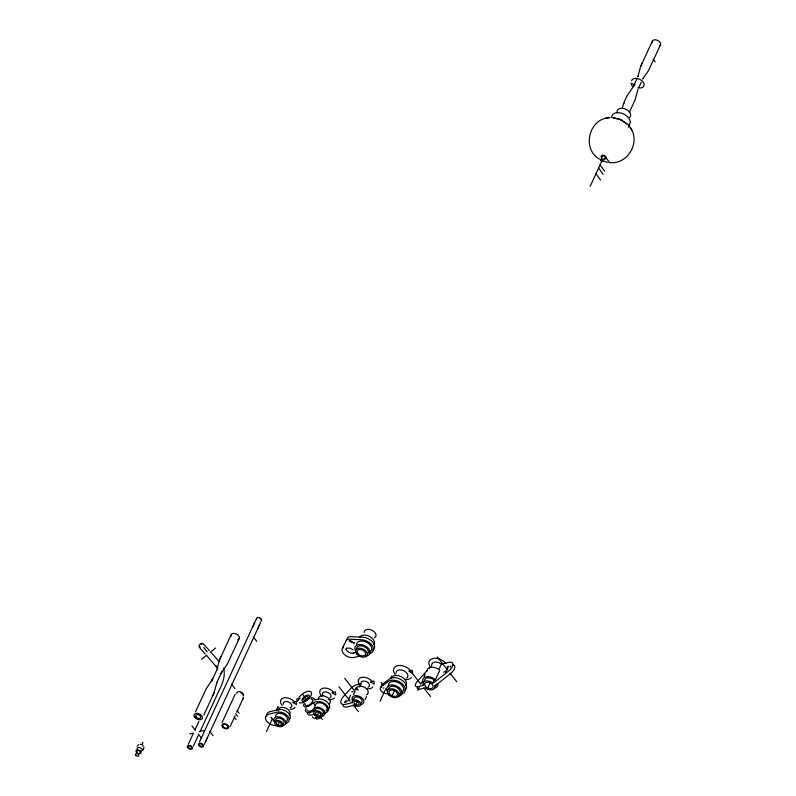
<?xml version="1.0" encoding="UTF-8"?>
<svg xmlns="http://www.w3.org/2000/svg" width="796" height="796" viewBox="0 0 796 796"><rect width="100%" height="100%" fill="white"/><g stroke="black" fill="none" stroke-linecap="round" stroke-linejoin="round"><path stroke-width="1.19" d="M314.669 707.913L314.748 707.037M230.939 635.089L219.268 660.541L216.611 670.481L216.89 669.844L211.676 681.167L212.701 678.839L206.074 689.018L195.488 711.823M638.024 89.052L635.108 99.769L629.288 112.395M203.895 714.937L214.114 692.639L216.781 682.689L216.502 683.336L221.716 672.013L220.84 674.023M652.193 41.432L640.511 66.884L637.855 76.834L638.133 76.187M314.947 706.152L315.236 705.296L313.067 702.54A6.308 3.035 -38.1 0 1 306.082 706.977A6.308 3.035 -38.1 0 1 304.211 703.316M219.268 660.541L220.999 656.561M212.383 696.609L214.114 692.639M642.253 62.914L640.511 66.884M353.762 643.656L353.842 642.899M642.959 78.376L642.67 79.013L648.551 70.516L660.59 44.576M628.82 125.937L628.323 127.061L629.546 124.375M242.571 699.694L243.476 697.674L236.71 712.34M137.121 746.35L138.454 744.738M188.294 744.29L193.1 733.882M195.02 729.713L198.871 721.385M239.347 638.213L227.308 664.163L221.437 672.66M193.338 746.16L198.144 735.753M200.065 731.594L217.388 694.112C221.109 686.082 226.253 677.217 223.487 668.083M199.458 742.021L256.591 618.383M257.605 629.009L259.466 624.979M204.333 744.29L260.61 622.492M222.064 722.599L235.148 694.281M235.079 715.873L230.034 726.678M266.481 731.524L272.292 718.947M276.172 710.559L278.103 706.36M277.346 726.728L279.774 721.484M309.674 713.345L310.649 711.246M306.072 708.321A8.109 3.9 -38.1 0 0 309.753 712.44L313.455 711.534L314.102 710.141M316.609 717.106L319.027 711.863M624.243 101.838L626.999 95.888L633.198 86.873M347.723 701.326L350.628 695.037M634.611 83.719L637.079 78.376M355.414 688.709L354.449 690.809L344.698 678.381M353.583 694.55L355.036 691.406M360.966 703.017A4.507 2.876 24.8 0 0 359.185 697.515A4.507 2.876 24.8 0 0 353.762 699.634L352.27 700.002L352.757 698.948M590.174 186.304L602.482 159.668M360.588 684.849L361.085 683.774L356.2 684.968A6.308 3.035 -38.1 0 0 350.668 688.51L343.772 696.132A9.393 4.517 -38.1 0 0 345.673 704.291L352.369 702.649L352.827 701.644M359.603 686.988L360.1 685.913M638.8 87.5L641.268 82.167M355.096 706.271L357.523 701.027M365.105 699.644L366.558 696.5M380.1 701.196L385.911 688.61L387.304 690.391M390.756 678.122L391.722 676.033M392.07 695.813L394.488 690.57M424.039 676.7L425.134 674.341M417.89 690.401L419.343 687.256M421.761 682.013L420.795 684.112L411.044 671.685M427.512 670.093L416.835 682.072A5.403 2.597 -38.1 0 0 418.059 686.63L423.273 685.356L423.97 683.844M427.472 688.61L430.377 682.321M423.273 685.356A6.308 4.03 24.8 0 1 425.512 681.058A6.308 4.03 24.8 0 1 432.686 683.048L434.079 680.033L435.462 679.694L439.82 670.252A8.109 5.174 24.8 0 0 431.581 667.237A8.109 5.174 24.8 0 0 427.004 671.058M439.173 668.988L441.402 664.172L448.715 662.381A8.109 3.9 -38.1 0 1 452.914 664.511A8.109 3.9 -38.1 0 1 448.536 671.088L434.924 681.893A2.706 1.303 -38.1 0 1 432.994 682.968L432.686 683.048M445.561 672.461L448.466 666.172M252.581 627.059L254.73 622.402M205.338 742.121L207.487 737.464M383.175 688.092L383.941 687.873M346.041 700.152L345.165 702.54L344.608 701.863L346.578 701.793M349.006 641.128L349.772 640.72M143.161 750.051L143.996 747.285M354.2 652.7L353.344 653.198L354.13 652.899C351.076 654.053 347.146 652.242 346.021 649.188C345.703 650.024 347.006 647.377 346.419 648.272L349.822 648.093L353.175 649.894M201.537 659.357L206.791 655.118M210.293 652.282L215.547 648.034M633.924 85.48L635.099 84.784L630.91 83.192L632.342 86.406L633.725 85.6A6.706 4.279 24.8 0 0 634.074 85.888M142.942 743.116L142.564 742.489L142.544 743.046M353.106 691.654L351.673 691.744M353.971 642.641L351.663 642.491L349.524 640.591M610.184 117.639C589.11 117.748 581.15 148.912 599.507 159.13M360.668 655.844L354.071 657.456A8.109 5.174 24.8 0 1 344.966 654.989A8.109 5.174 24.8 0 1 342.509 648.123L347.454 638.044A5.403 3.453 24.8 0 1 350.429 636.611L362.478 637.218A9.91 6.328 24.8 0 1 372.886 642.302A9.91 6.328 24.8 0 1 372.896 650.123M410.258 670.71L408.766 671.078L412.626 673.336L412.268 670.222L410.517 670.65A9.91 6.328 24.8 0 0 397.413 665.715A9.91 6.328 24.8 0 0 395.204 674.52M298.719 698.56L300.211 698.192L297.207 701.346L296.719 699.047L298.46 698.619A8.109 3.9 -38.1 0 1 308.43 691.236A8.109 3.9 -38.1 0 1 309.783 697.565A8.109 3.9 -38.1 0 1 299.346 702.749M371.891 681.515L370.399 681.883L374.259 684.142L373.891 681.018L372.15 681.456A8.109 5.174 24.8 0 0 361.195 677.476A8.109 5.174 24.8 0 0 359.951 685.008M294.142 701.972L292.649 702.341L296.51 704.599L296.152 701.485L294.401 701.913A8.109 5.174 24.8 0 0 283.456 697.933A8.109 5.174 24.8 0 0 282.212 705.465M333.395 692.351L331.912 692.719L335.763 694.978L335.405 691.863L333.653 692.291A8.109 5.174 24.8 0 0 322.489 688.381A8.109 5.174 24.8 0 0 321.833 696.231M313.067 702.54L316.44 701.714A8.109 5.174 24.8 0 1 327.126 705.763A8.109 5.174 24.8 0 1 325.216 712.898L324.091 713.176M189.836 733.922L193.329 733.066M199.159 731.643L203.826 730.499M314.161 714.32L311.704 714.927A8.109 3.9 -38.1 0 1 307.495 712.838M607.537 117.997L608.751 117.768M605.975 118.296L607.318 118.047M613.408 117.977L620.95 119.698L627.915 124.703M450.118 666.58L450.566 666.61M389.204 693.853L386.906 693.734A5.403 3.453 24.8 0 1 381.175 690.948A5.403 3.453 24.8 0 1 381.234 686.659L388.488 681.376A9.91 6.328 24.8 0 1 403.114 684.659A9.91 6.328 24.8 0 1 400.468 694.251M612.631 117.639L619.596 119.121L626.78 123.778M609.03 162.493C627.805 165.528 641.695 141.021 629.427 126.474M350.608 640.73L353.762 642.71M607.617 162.284L604.831 161.598M620.95 119.698L622.263 120.355M204.652 645.297L209.418 650.63M211.318 652.76L218.94 661.287M200.453 648.69L205.219 654.023M207.119 656.153L217.815 668.431L217.437 667.645M437.273 656.889L447.014 669.317M450.009 673.147L456.755 681.744M423.79 687.933L430.536 696.54M381.045 682.401L383.125 685.058M356.041 687.475L358.13 690.132M338.947 686.809L350.19 701.147M353.185 704.967L358.429 711.664M302.838 694.629L306.589 699.405M320.082 716.619L322.33 719.485M253.227 636.86L256.71 641.297M278.292 707.933L279.685 709.704M270.899 717.166L274.381 721.614M203.667 647.486L207.149 651.924M231.427 684.033L234.91 688.47M237.009 710.599L239.099 713.266M235.556 713.743L237.646 716.41M234.104 716.888L236.183 719.554M209.627 731.216L213.109 735.653M191.955 726.002L195.438 730.439M198.214 733.982L201.696 738.429M653.168 59.183L655.118 61.869M606.363 158.175L608.96 161.767M600.065 164.911L604.602 171.2M598.612 168.055L603.149 174.344M595.995 173.717L600.532 180.005M624.402 103.112L623.855 102.684L622.502 107.221M630.313 127.718L631.676 130.086M353.683 642.511L353.931 643.128M334.31 697.903A8.109 5.174 24.8 0 1 328.877 699.575M295.047 707.525A8.109 5.174 24.8 0 1 290.162 709.236M372.797 687.067A8.109 5.174 24.8 0 1 367.374 688.739M447.442 666.421A9.91 6.328 24.8 0 1 443.581 672.172M430.646 667.366A9.91 6.328 24.8 0 1 432.755 658.531A9.91 6.328 24.8 0 1 445.879 663.406M313.455 711.534A6.308 4.03 24.8 0 1 317.315 707.137A6.308 4.03 24.8 0 1 324.828 711.803A6.308 4.03 24.8 0 1 320.878 716.151M313.654 709.594A6.308 3.035 -38.1 0 1 307.077 709.853M327.435 710.012A8.109 5.174 24.8 0 0 327.862 702.749A8.109 5.174 24.8 0 0 317.604 699.196L314.231 700.022A6.308 3.035 -38.1 0 0 310.947 698.032M315.236 705.296A6.308 4.03 24.8 0 1 323.226 703.763A6.308 4.03 24.8 0 1 326.101 710.878M318.181 716.967A6.308 3.035 -38.1 0 1 312.44 716.689M318.45 699.405A6.308 4.03 24.8 0 1 325.733 696.52A6.308 4.03 24.8 0 1 329.295 703.953M311.047 699.177A4.507 2.169 -38.1 0 1 312.35 701.793A4.507 2.169 -38.1 0 1 307.704 705.525A4.507 2.169 -38.1 0 1 305.256 703.833M314.868 710.619A4.507 2.876 24.8 0 1 320.34 709.027A4.507 2.876 24.8 0 1 322.669 714.221M322.927 714.937A4.507 2.169 -38.1 0 1 318.649 718.718A4.507 2.169 -38.1 0 1 315.644 717.733M322.877 695.336A4.507 2.876 24.8 0 1 324.589 691.933A4.507 2.876 24.8 0 1 330.131 694.062A4.507 2.876 24.8 0 1 329.803 697.992M283.366 704.321A4.507 2.876 24.8 0 1 286.062 701.485A4.507 2.876 24.8 0 1 291.306 704.261A4.507 2.876 24.8 0 1 289.963 707.813M285.873 723.355A8.109 5.174 24.8 0 0 287.784 716.221A8.109 5.174 24.8 0 0 277.108 712.171L268.71 714.231A8.109 5.174 24.8 0 0 266.481 720.927A8.109 5.174 24.8 0 0 276.461 725.584M289.346 719.604A8.109 5.174 24.8 0 0 287.814 712.49A8.109 5.174 24.8 0 0 278.272 709.654L269.874 711.714A8.109 5.174 24.8 0 0 266.66 716.131M275.525 716.42A6.308 4.03 24.8 0 1 283.068 714.062A6.308 4.03 24.8 0 1 286.51 721.335M274.968 722.479A6.308 4.03 24.8 0 1 277.088 716.808A6.308 4.03 24.8 0 1 285.456 721.176A6.308 4.03 24.8 0 1 281.267 725.763M278.262 710.5A6.308 4.03 24.8 0 1 285.804 708.132A6.308 4.03 24.8 0 1 289.246 715.405M275.705 720.887A4.507 2.876 24.8 0 1 281.048 718.659A4.507 2.876 24.8 0 1 282.888 724.181M417.253 687.465A5.403 2.597 -38.1 0 0 420.039 689.147L425.283 687.863A6.308 4.03 24.8 0 0 432.337 689.754A6.308 4.03 24.8 0 0 434.626 685.575L434.974 685.485A2.706 1.303 -38.1 0 0 436.895 684.411L450.506 673.605A8.109 3.9 -38.1 0 0 453.153 664.789M429.153 668.252A2.706 1.303 -38.1 0 1 431.034 666.789M436.278 684.112A6.308 4.03 24.8 0 1 435.133 686.112M424.437 681.645A6.308 4.03 24.8 0 1 427.293 677.963A6.308 4.03 24.8 0 1 434.079 680.033M437.989 684.5A8.109 5.174 24.8 0 1 434.208 688.142M423.193 682.699A8.109 5.174 24.8 0 1 425.93 676.859A8.109 5.174 24.8 0 1 435.462 679.694M431.74 665.645A6.308 4.03 24.8 0 1 434.706 662.093A6.308 4.03 24.8 0 1 441.402 664.172M356.389 689.774A6.308 4.03 24.8 0 1 363.314 686.739A6.308 4.03 24.8 0 1 367.593 693.963M367.026 694.46A6.308 4.03 24.8 0 1 366.339 694.828M342.847 705.127A9.393 4.517 -38.1 0 0 347.643 706.808L354.339 705.166A4.507 2.876 24.8 0 0 360.618 705.047A4.507 2.876 24.8 0 0 356.777 700.142A4.507 2.876 24.8 0 0 352.369 702.649M361.006 683.207A4.507 2.876 24.8 0 1 367.016 681.923A4.507 2.876 24.8 0 1 368.06 687.247M352.27 700.002A6.308 4.03 24.8 0 1 355.931 695.595A6.308 4.03 24.8 0 1 363.503 699.953A6.308 4.03 24.8 0 1 360.28 704.609M200.214 648.213A2.706 2.368 -41.8 0 1 200.124 644.083A2.706 2.368 -41.8 0 1 204.094 645.029M200.204 647.058A1.801 1.582 -41.8 0 1 199.945 646.531M201.199 644.362A1.801 1.582 -41.8 0 1 201.886 644.253M137.34 749.553A2.706 1.721 24.8 0 1 138.474 747.474A2.706 1.721 24.8 0 1 141.847 748.986A2.706 1.721 24.8 0 1 141.131 751.255M140.056 744.549A1.741 1.114 24.8 0 1 142.195 744.658A1.741 1.114 24.8 0 1 142.991 746.34M136.783 752.628A2.706 1.721 24.8 0 1 137.24 749.882A2.706 1.721 24.8 0 1 141.011 751.862A2.706 1.721 24.8 0 1 138.663 753.613M137.38 752.349A1.801 1.154 24.8 0 1 137.34 750.618A1.801 1.154 24.8 0 1 139.748 751.195A1.801 1.154 24.8 0 1 139.788 752.926M256.611 619.119A2.706 1.721 24.8 0 1 258.232 617.417A2.706 1.721 24.8 0 1 261.377 619.089A2.706 1.721 24.8 0 1 260.561 621.218M260.053 618.582A1.801 1.154 24.8 0 1 260.501 619.009M631.586 80.804A6.706 4.279 24.8 0 1 638.561 78.874A6.706 4.279 24.8 0 1 644.163 85.003A6.706 4.279 24.8 0 1 637.914 87.729M611.676 117.42A9.811 6.268 24.8 0 1 623.626 113.987A9.811 6.268 24.8 0 1 628.671 125.31M617.208 112.743A7.204 4.607 24.8 0 1 625.149 108.923A7.204 4.607 24.8 0 1 629.527 117.519M652.242 42.666A4.507 2.876 24.8 0 1 657.118 40.188A4.507 2.876 24.8 0 1 659.964 45.561M602.094 157.25A1.801 1.154 24.8 0 1 602.861 155.867A1.801 1.154 24.8 0 1 605.109 156.882A1.801 1.154 24.8 0 1 604.622 158.384M601.866 157.996A2.706 1.721 24.8 0 1 602.333 155.25A2.706 1.721 24.8 0 1 606.104 157.24A2.706 1.721 24.8 0 1 603.736 158.991M356.21 651.854A8.109 5.174 24.8 0 1 358.528 644.631A8.109 5.174 24.8 0 1 369.304 649.496A8.109 5.174 24.8 0 1 365.603 656.093M356.429 645.078A8.109 5.174 24.8 0 1 366.916 642.471A8.109 5.174 24.8 0 1 369.563 652.073M356.538 648.939A6.308 4.03 24.8 0 1 364.14 646.631A6.308 4.03 24.8 0 1 367.473 653.914M359.772 637.009A8.109 5.174 24.8 0 1 369.792 636.551A8.109 5.174 24.8 0 1 373.961 644.74M369.463 653.685A9.91 6.328 24.8 0 0 372.528 646.024A9.91 6.328 24.8 0 0 361.304 639.765L349.245 639.158A5.403 3.453 24.8 0 0 346.27 640.591M343.235 647.974A8.109 5.174 24.8 0 1 343.683 645.576M364.16 632.472A6.308 4.03 24.8 0 1 372.269 630.382A6.308 4.03 24.8 0 1 374.409 637.855M387.622 691.525A8.109 5.174 24.8 0 1 390.876 684.968A8.109 5.174 24.8 0 1 401.234 689.893A8.109 5.174 24.8 0 1 397.97 696.45M388.378 685.774A8.109 5.174 24.8 0 1 398.249 682.57A8.109 5.174 24.8 0 1 402.03 692.162M388.478 689.565A6.308 4.03 24.8 0 1 396.159 687.077A6.308 4.03 24.8 0 1 399.095 694.53M391.164 678.739A8.109 5.174 24.8 0 1 401.055 676.62A8.109 5.174 24.8 0 1 405.572 685.535M396.03 673.187A6.308 4.03 24.8 0 1 403.761 670.739A6.308 4.03 24.8 0 1 406.607 678.202M381.622 687.227A5.403 3.453 24.8 0 1 382.398 684.142L389.652 678.859A9.91 6.328 24.8 0 1 402.607 680.64A9.91 6.328 24.8 0 1 404.955 690.43M411.313 677.515A9.91 6.328 24.8 0 1 405.333 679.605M230.999 636.322A4.507 2.876 24.8 0 1 233.646 633.427A4.507 2.876 24.8 0 1 238.919 636.183A4.507 2.876 24.8 0 1 237.586 639.755M236.75 693.545A3.602 2.298 24.8 0 1 240.899 692.013A3.602 2.298 24.8 0 1 243.098 696.162M240.929 692.659A2.706 1.721 24.8 0 1 242.173 693.595M242.422 693.933A2.706 1.721 24.8 0 1 242.69 694.659M450.546 666.192L450.536 666.789L450.546 666.192M217.328 667.386L215.686 665.755L217.328 667.386M305.007 700.172A2.706 1.303 -38.1 0 0 307.962 696.838A2.706 1.303 -38.1 0 0 304.231 697.953A2.706 1.303 -38.1 0 0 305.007 700.172M304.45 701.425A4.507 2.169 -38.1 0 0 309.465 695.903A4.507 2.169 -38.1 0 0 303.296 697.644A4.507 2.169 -38.1 0 0 304.45 701.425M316.062 714.609A2.706 1.721 24.8 0 0 320.44 715.226A2.706 1.721 24.8 0 0 317.674 712.062A2.706 1.721 24.8 0 0 316.062 714.609M314.679 714.967A4.507 2.876 24.8 0 0 322.002 716.111A4.507 2.876 24.8 0 0 317.495 710.808A4.507 2.876 24.8 0 0 314.679 714.967M275.426 724.589A4.507 2.876 24.8 0 0 282.739 725.733A4.507 2.876 24.8 0 0 278.242 720.43A4.507 2.876 24.8 0 0 275.426 724.589M276.67 724.052A2.706 1.721 24.8 0 0 281.087 724.977A2.706 1.721 24.8 0 0 278.65 721.723A2.706 1.721 24.8 0 0 276.67 724.052M425.422 686.311A4.507 2.876 24.8 0 0 432.775 687.734A4.507 2.876 24.8 0 0 428.576 682.351A4.507 2.876 24.8 0 0 425.422 686.311M354.548 703.754A2.706 1.721 24.8 0 0 358.926 704.39A2.706 1.721 24.8 0 0 356.17 701.226A2.706 1.721 24.8 0 0 354.548 703.754M187.577 747.573A2.706 1.721 24.8 0 0 191.995 748.837A2.706 1.721 24.8 0 0 189.975 745.514A2.706 1.721 24.8 0 0 187.577 747.573M188.334 747.484A1.801 1.154 24.8 0 0 191.279 748.33A1.801 1.154 24.8 0 0 189.936 746.111A1.801 1.154 24.8 0 0 188.334 747.484M135.788 755.344A1.801 1.154 24.8 0 0 138.703 755.752A1.801 1.154 24.8 0 0 136.852 753.653A1.801 1.154 24.8 0 0 135.788 755.344M198.672 745.394A2.706 1.721 24.8 0 0 203.089 746.718A2.706 1.721 24.8 0 0 201.139 743.394A2.706 1.721 24.8 0 0 198.672 745.394M199.438 745.315A1.801 1.154 24.8 0 0 202.383 746.2A1.801 1.154 24.8 0 0 201.08 743.981A1.801 1.154 24.8 0 0 199.438 745.315M600.871 160.712A1.801 1.154 24.8 0 0 603.786 161.13A1.801 1.154 24.8 0 0 601.945 159.021A1.801 1.154 24.8 0 0 600.871 160.712M356.757 654.183A6.308 4.03 24.8 0 0 366.966 655.625A6.308 4.03 24.8 0 0 360.498 648.252A6.308 4.03 24.8 0 0 356.757 654.183M358.031 653.685A4.507 2.876 24.8 0 0 365.344 654.839A4.507 2.876 24.8 0 0 360.847 649.526A4.507 2.876 24.8 0 0 358.031 653.685M388.906 695.037A6.308 4.03 24.8 0 0 398.975 695.893A6.308 4.03 24.8 0 0 391.911 688.739A6.308 4.03 24.8 0 0 388.906 695.037M390.149 694.52A4.507 2.876 24.8 0 0 397.343 695.137A4.507 2.876 24.8 0 0 392.299 690.023A4.507 2.876 24.8 0 0 390.149 694.52M194.453 716.957A4.507 2.876 24.8 0 0 201.826 719.077A4.507 2.876 24.8 0 0 198.453 713.544A4.507 2.876 24.8 0 0 194.453 716.957M195.945 716.748A2.706 1.721 24.8 0 0 200.363 718.072A2.706 1.721 24.8 0 0 198.413 714.748A2.706 1.721 24.8 0 0 195.945 716.748M222.532 726.967A3.602 2.298 24.8 0 0 228.412 728.091A3.602 2.298 24.8 0 0 225.039 723.783A3.602 2.298 24.8 0 0 222.532 726.967M223.208 726.768A2.706 1.721 24.8 0 0 227.626 727.653A2.706 1.721 24.8 0 0 225.139 724.41A2.706 1.721 24.8 0 0 223.208 726.768"/></g></svg>
